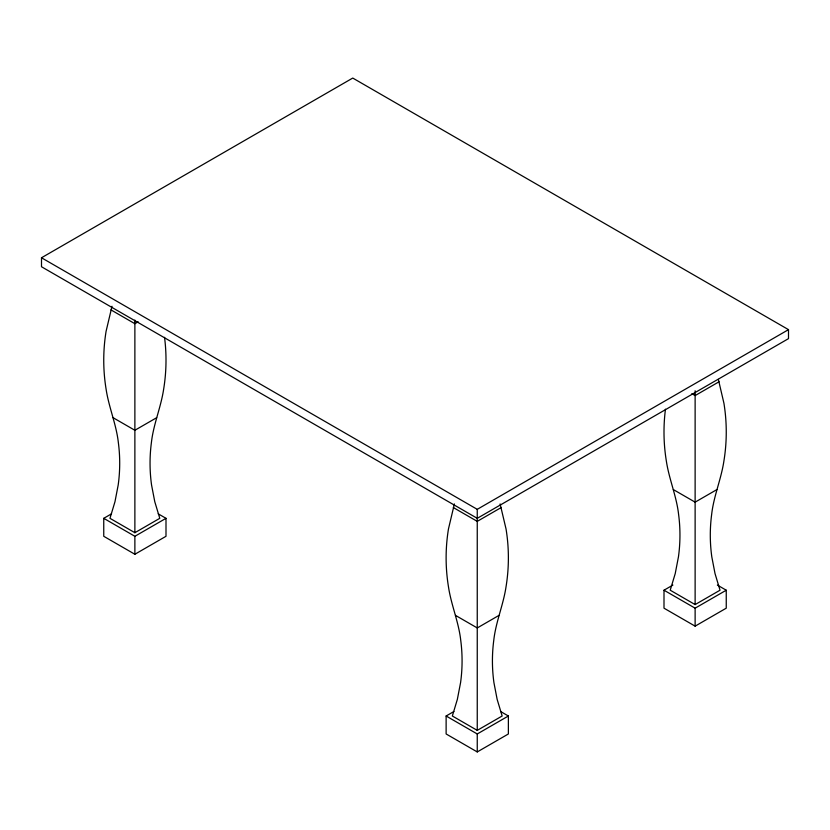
<?xml version="1.0" encoding="UTF-8"?>
<svg xmlns="http://www.w3.org/2000/svg" width="830" height="830" viewBox="0 0 830 830"><rect width="100%" height="100%" fill="white"/><g stroke="black" fill="none" stroke-linecap="round" stroke-linejoin="round"><path stroke-width="1.25" d="M164.537 337.312A268.775 219.462 0 0 1 163.666 389.073C160.958 407.312 153.374 424.431 151.371 442.805A237.214 193.681 0 0 0 151.548 484.948L154.774 501.714L159.775 518.325L134.875 532.704L109.975 518.325L114.976 501.714L118.202 484.948A237.214 193.681 0 0 0 118.379 442.805C116.376 424.431 108.792 407.312 106.084 389.073A268.775 219.462 0 0 1 106.084 331.315L112.008 306.28M500.117 503.945L506.041 528.98A268.775 219.462 0 0 1 506.041 586.737C503.333 604.977 495.749 622.095 493.746 640.48A237.214 193.681 0 0 0 493.923 682.613L497.149 699.379L502.15 716L477.25 730.369L452.35 716L457.351 699.379L460.577 682.613A237.214 193.681 0 0 0 460.754 640.48C458.751 622.095 451.167 604.977 448.459 586.737A268.775 219.462 0 0 1 448.459 528.98L454.384 503.945M718.344 379.362L723.916 403.193A268.775 219.462 0 0 1 723.916 460.951C721.208 479.19 713.624 496.309 711.621 514.683A237.214 193.681 0 0 0 711.798 556.826L715.024 573.592L720.025 590.213L695.125 604.582L670.225 590.213L675.226 573.592L678.452 556.826A237.214 193.681 0 0 0 678.629 514.683C676.626 496.309 669.042 479.19 666.334 460.951A268.775 219.462 0 0 1 665.463 409.19M41.5 257.767L352.75 78.061L788.5 329.645L788.5 338.63L477.25 518.325L41.5 266.752L41.5 257.767L477.25 509.34L788.5 329.645M138.143 321.812L134.875 323.7L110.93 309.87M156.663 417.698L134.875 430.272L113.088 417.698M158.219 513.832L166 518.325L166 536.294L134.875 554.264L103.75 536.294L103.75 518.325L111.531 513.832M103.75 518.325L134.875 536.294L166 518.325M501.196 507.545L477.25 521.365L453.305 507.545M719.071 381.759L695.125 395.578L691.857 393.69M499.038 615.362L477.25 627.947L455.463 615.362M716.913 489.576L695.125 502.15L673.338 489.576M500.594 711.507L508.375 716L508.375 733.969L477.25 751.939L446.125 733.969L446.125 716L453.906 711.507M717.359 585.077L726.25 590.213L726.25 608.183L695.125 626.152L664 608.183L664 590.213L672.891 585.077M446.125 716L477.25 733.969L508.375 716M664 590.213L695.125 608.183L726.25 590.213M695.125 390.764L695.125 604.582M695.125 608.183L695.125 626.152M477.25 509.34L477.25 730.369M477.25 733.969L477.25 751.939M134.875 320.079L134.875 532.704M134.875 536.294L134.875 554.264"/></g></svg>
